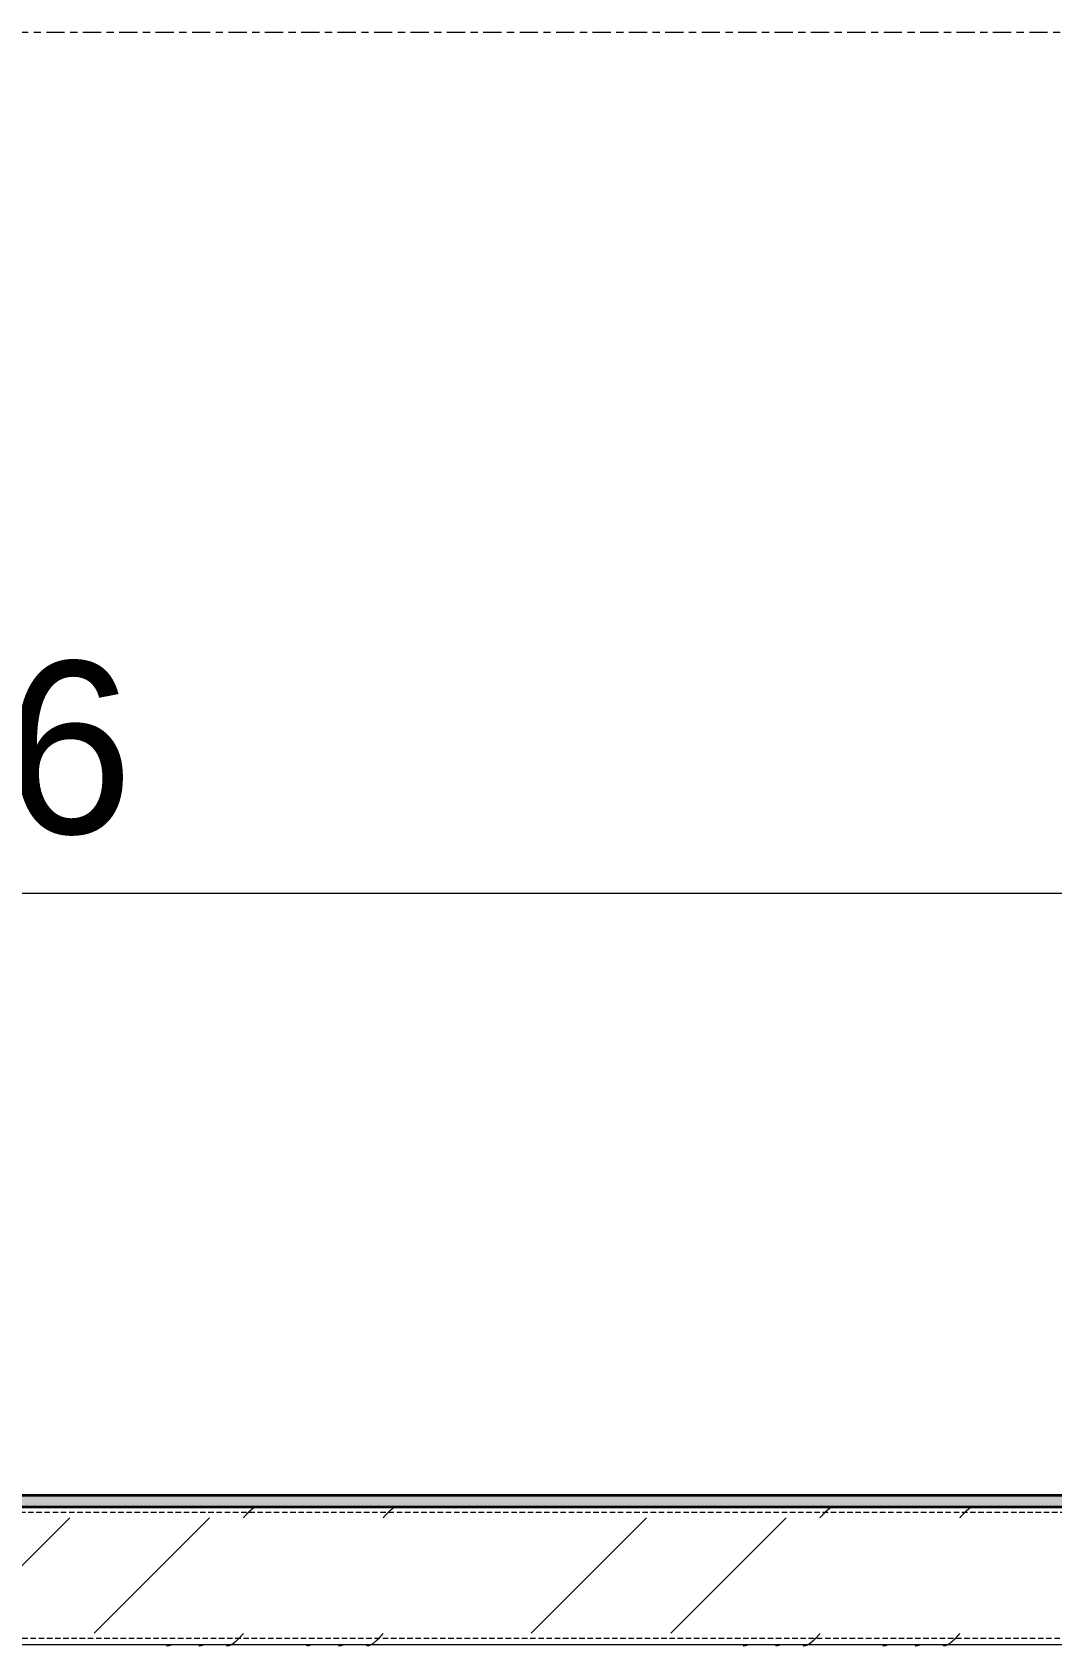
# Model space of a CAD drawing. Header units: centimetres. Extents: x -11896 to 2794, y -437 to 1921.
# Drawn here: x -3329.3 to -3240.4, y 374.7 to 515.5 of the extents above; entities that cross this region are included whole.
import ezdxf

# ---------------------------------------------------------------- set-up
doc = ezdxf.new("R2010")
doc.units = ezdxf.units.CM
doc.linetypes.add('Centre', pattern=[3.175, 0.635, -0.475, 1.59, -0.475])
doc.linetypes.add('Hidden', pattern=[0.714375, 0.47625, -0.238125])
for name, color, linetype, lineweight in [('A-ANNO-DIMS', 7, 'Continuous', 9), ('A-ANNO-DIMS-100', 7, 'Continuous', 9), ('A-FLOR', 7, 'Continuous', 9), ('A-FLOR-LEVL', 7, 'Continuous', 9), ('S-BEAM', 7, 'Continuous', 9)]:
    doc.layers.add(name, color=color, linetype=linetype, lineweight=lineweight)
doc.styles.add('Century Gothic_1', font='GOTHIC.TTF', dxfattribs={"height": 15})
doc.dimstyles.new('FCA_N_Cotas_E100', dxfattribs={"dimscale": 30.48, "dimtxt": 15.662524, "dimasz": 0.492126, "dimexe": 0.656168, "dimexo": 0.656168, "dimgap": 0.032808, "dimtad": 1, "dimlfac": 0.01, "dimrnd": 0.01, "dimzin": 0, "dimdsep": 46, "dimtxsty": 'Century Gothic_1', "dimblk1": 'OBLIQUE', "dimblk2": 'OBLIQUE', "dimsah": 1, "dimcen": 0.09, "dimdle": 0.656168, "dimazin": 2, "dimtfac": 1, "dimtdec": 4, "dimtix": 1, "dimtmove": 0, "dimatfit": 3, "dimfxl": 1, "dimtvp": 1, "dimtolj": 1, "dimtzin": 0, "dimarcsym": 2})

# ---------------------------------------------------------------- blocks, each defined once
blk = doc.blocks.new('FP_82-Sección 2-2')
at = {"layer": 'S-BEAM', "color": 9, "true_color": 0xc0c0c0}
for p, q in [((-4761.53, 385.91), (-4761.51, 385.93)), ((-4761.51, 385.93), (-4761.49, 385.96)), ((-4761.49, 385.96), (-4761.46, 385.99)), ((-4761.46, 385.99), (-4761.44, 386.01)), ((-4761.44, 386.01), (-4761.42, 386.04)), ((-4761.42, 386.04), (-4761.39, 386.07)), ((-4761.39, 386.07), (-4761.37, 386.09)), ((-4761.37, 386.09), (-4761.35, 386.12)), ((-4761.35, 386.12), (-4761.32, 386.14)), ((-4761.32, 386.14), (-4761.3, 386.17)), ((-4761.3, 386.17), (-4761.28, 386.19)), ((-4761.28, 386.19), (-4761.25, 386.22)), ((-4761.25, 386.22), (-4761.23, 386.24)), ((-4761.23, 386.24), (-4761.21, 386.27)), ((-4761.21, 386.27), (-4761.18, 386.29)), ((-4761.18, 386.29), (-4761.16, 386.32)), ((-4761.16, 386.32), (-4761.14, 386.34)), ((-4761.14, 386.34), (-4761.11, 386.36)), ((-4761.11, 386.36), (-4761.09, 386.39)), ((-4761.09, 386.39), (-4761.07, 386.41)), ((-4761.07, 386.41), (-4761.04, 386.43)), ((-4761.04, 386.43), (-4761.02, 386.46)), ((-4761.02, 386.46), (-4761, 386.48)), ((-4761, 386.48), (-4760.97, 386.5)), ((-4760.97, 386.5), (-4760.95, 386.52)), ((-4760.95, 386.52), (-4760.93, 386.54)), ((-4760.93, 386.54), (-4760.9, 386.56)), ((-4760.9, 386.56), (-4760.88, 386.59)), ((-4760.88, 386.59), (-4760.86, 386.61)), ((-4760.86, 386.61), (-4760.83, 386.62)), ((-4760.83, 386.62), (-4760.81, 386.64)), ((-4760.81, 386.64), (-4760.79, 386.66)), ((-4760.79, 386.66), (-4760.76, 386.68)), ((-4760.76, 386.68), (-4760.74, 386.7)), ((-4760.74, 386.7), (-4760.72, 386.72)), ((-4760.72, 386.72), (-4760.69, 386.73)), ((-4760.69, 386.73), (-4760.67, 386.75)), ((-4760.67, 386.75), (-4760.65, 386.77)), ((-4760.65, 386.77), (-4760.62, 386.78)), ((-4760.62, 386.78), (-4760.6, 386.8)), ((-4760.6, 386.8), (-4760.58, 386.81)), ((-4760.58, 386.81), (-4760.55, 386.82)), ((-4760.55, 386.82), (-4760.53, 386.84)), ((-4760.53, 386.84), (-4760.51, 386.85)), ((-4760.51, 386.85), (-4760.48, 386.86)), ((-4749.34, 385.91), (-4749.32, 385.93)), ((-4749.32, 385.93), (-4749.3, 385.96)), ((-4749.3, 385.96), (-4749.27, 385.99)), ((-4749.27, 385.99), (-4749.25, 386.01)), ((-4749.25, 386.01), (-4749.23, 386.04)), ((-4749.23, 386.04), (-4749.2, 386.07)), ((-4749.2, 386.07), (-4749.18, 386.09)), ((-4749.18, 386.09), (-4749.16, 386.12)), ((-4749.16, 386.12), (-4749.13, 386.14)), ((-4749.13, 386.14), (-4749.11, 386.17)), ((-4749.11, 386.17), (-4749.09, 386.19)), ((-4749.09, 386.19), (-4749.06, 386.22)), ((-4749.06, 386.22), (-4749.04, 386.24)), ((-4749.04, 386.24), (-4749.02, 386.27)), ((-4749.02, 386.27), (-4748.99, 386.29)), ((-4748.99, 386.29), (-4748.97, 386.32)), ((-4748.97, 386.32), (-4748.95, 386.34)), ((-4748.95, 386.34), (-4748.92, 386.36)), ((-4748.92, 386.36), (-4748.9, 386.39)), ((-4748.9, 386.39), (-4748.88, 386.41)), ((-4748.88, 386.41), (-4748.85, 386.43)), ((-4748.85, 386.43), (-4748.83, 386.46)), ((-4748.83, 386.46), (-4748.81, 386.48)), ((-4748.81, 386.48), (-4748.78, 386.5)), ((-4748.78, 386.5), (-4748.76, 386.52)), ((-4748.76, 386.52), (-4748.74, 386.54)), ((-4748.74, 386.54), (-4748.71, 386.56)), ((-4748.71, 386.56), (-4748.69, 386.59)), ((-4748.69, 386.59), (-4748.67, 386.61)), ((-4748.67, 386.61), (-4748.64, 386.62)), ((-4748.64, 386.62), (-4748.62, 386.64)), ((-4748.62, 386.64), (-4748.6, 386.66)), ((-4748.6, 386.66), (-4748.57, 386.68)), ((-4748.57, 386.68), (-4748.55, 386.7)), ((-4748.55, 386.7), (-4748.53, 386.72)), ((-4748.53, 386.72), (-4748.5, 386.73)), ((-4748.5, 386.73), (-4748.48, 386.75)), ((-4748.48, 386.75), (-4748.46, 386.77)), ((-4748.46, 386.77), (-4748.43, 386.78)), ((-4748.43, 386.78), (-4748.41, 386.8)), ((-4748.41, 386.8), (-4748.39, 386.81)), ((-4748.39, 386.81), (-4748.36, 386.82)), ((-4748.36, 386.82), (-4748.34, 386.84)), ((-4748.34, 386.84), (-4748.32, 386.85)), ((-4748.32, 386.85), (-4748.29, 386.86)), ((-4711.24, 385.91), (-4711.22, 385.93)), ((-4711.22, 385.93), (-4711.2, 385.96)), ((-4711.2, 385.96), (-4711.17, 385.99)), ((-4711.17, 385.99), (-4711.15, 386.01)), ((-4711.15, 386.01), (-4711.13, 386.04)), ((-4711.13, 386.04), (-4711.1, 386.07)), ((-4711.1, 386.07), (-4711.08, 386.09)), ((-4711.08, 386.09), (-4711.06, 386.12)), ((-4711.06, 386.12), (-4711.03, 386.14)), ((-4711.03, 386.14), (-4711.01, 386.17)), ((-4711.01, 386.17), (-4710.99, 386.19)), ((-4710.99, 386.19), (-4710.96, 386.22)), ((-4710.96, 386.22), (-4710.94, 386.24)), ((-4710.94, 386.24), (-4710.92, 386.27)), ((-4710.92, 386.27), (-4710.89, 386.29)), ((-4710.89, 386.29), (-4710.87, 386.32)), ((-4710.87, 386.32), (-4710.85, 386.34)), ((-4710.85, 386.34), (-4710.82, 386.36)), ((-4710.82, 386.36), (-4710.8, 386.39)), ((-4710.8, 386.39), (-4710.78, 386.41)), ((-4710.78, 386.41), (-4710.75, 386.43)), ((-4710.75, 386.43), (-4710.73, 386.46)), ((-4710.73, 386.46), (-4710.71, 386.48)), ((-4710.71, 386.48), (-4710.68, 386.5)), ((-4710.68, 386.5), (-4710.66, 386.52)), ((-4710.66, 386.52), (-4710.64, 386.54)), ((-4710.64, 386.54), (-4710.61, 386.56)), ((-4710.61, 386.56), (-4710.59, 386.59)), ((-4710.59, 386.59), (-4710.57, 386.61)), ((-4710.57, 386.61), (-4710.54, 386.62)), ((-4710.54, 386.62), (-4710.52, 386.64)), ((-4710.52, 386.64), (-4710.5, 386.66)), ((-4710.5, 386.66), (-4710.47, 386.68)), ((-4710.47, 386.68), (-4710.45, 386.7)), ((-4710.45, 386.7), (-4710.43, 386.72)), ((-4710.43, 386.72), (-4710.4, 386.73)), ((-4710.4, 386.73), (-4710.38, 386.75)), ((-4710.38, 386.75), (-4710.36, 386.77)), ((-4710.36, 386.77), (-4710.33, 386.78)), ((-4710.33, 386.78), (-4710.31, 386.8)), ((-4710.31, 386.8), (-4710.29, 386.81)), ((-4710.29, 386.81), (-4710.26, 386.82)), ((-4710.26, 386.82), (-4710.24, 386.84)), ((-4710.24, 386.84), (-4710.22, 386.85)), ((-4710.22, 386.85), (-4710.19, 386.86)), ((-4699.05, 385.91), (-4699.03, 385.93)), ((-4699.03, 385.93), (-4699.01, 385.96)), ((-4699.01, 385.96), (-4698.98, 385.99)), ((-4698.98, 385.99), (-4698.96, 386.01)), ((-4698.96, 386.01), (-4698.94, 386.04)), ((-4698.94, 386.04), (-4698.91, 386.07)), ((-4698.91, 386.07), (-4698.89, 386.09)), ((-4698.89, 386.09), (-4698.87, 386.12)), ((-4698.87, 386.12), (-4698.84, 386.14)), ((-4698.84, 386.14), (-4698.82, 386.17)), ((-4698.82, 386.17), (-4698.8, 386.19)), ((-4698.8, 386.19), (-4698.77, 386.22)), ((-4698.77, 386.22), (-4698.75, 386.24)), ((-4698.75, 386.24), (-4698.73, 386.27)), ((-4698.73, 386.27), (-4698.7, 386.29)), ((-4698.7, 386.29), (-4698.68, 386.32)), ((-4698.68, 386.32), (-4698.66, 386.34)), ((-4698.66, 386.34), (-4698.63, 386.36)), ((-4698.63, 386.36), (-4698.61, 386.39)), ((-4698.61, 386.39), (-4698.59, 386.41)), ((-4698.59, 386.41), (-4698.56, 386.43)), ((-4698.56, 386.43), (-4698.54, 386.46)), ((-4698.54, 386.46), (-4698.52, 386.48)), ((-4698.52, 386.48), (-4698.49, 386.5)), ((-4698.49, 386.5), (-4698.47, 386.52)), ((-4698.47, 386.52), (-4698.45, 386.54)), ((-4698.45, 386.54), (-4698.42, 386.56)), ((-4698.42, 386.56), (-4698.4, 386.59)), ((-4698.4, 386.59), (-4698.38, 386.61)), ((-4698.38, 386.61), (-4698.35, 386.62)), ((-4698.35, 386.62), (-4698.33, 386.64)), ((-4698.33, 386.64), (-4698.31, 386.66)), ((-4698.31, 386.66), (-4698.28, 386.68)), ((-4698.28, 386.68), (-4698.26, 386.7)), ((-4698.26, 386.7), (-4698.24, 386.72)), ((-4698.24, 386.72), (-4698.21, 386.73)), ((-4698.21, 386.73), (-4698.19, 386.75)), ((-4698.19, 386.75), (-4698.17, 386.77)), ((-4698.17, 386.77), (-4698.14, 386.78)), ((-4698.14, 386.78), (-4698.12, 386.8)), ((-4698.12, 386.8), (-4698.1, 386.81)), ((-4698.1, 386.81), (-4698.07, 386.82)), ((-4698.07, 386.82), (-4698.05, 386.84)), ((-4698.05, 386.84), (-4698.03, 386.85)), ((-4698.03, 386.85), (-4698, 386.86))]:
    blk.add_line(p, q, dxfattribs=at)
blk = doc.blocks.new('FP_83-Sección 2-2')
at = {"layer": 'S-BEAM'}
blk.add_line((-4965.59, 374.86), (-4616.75, 374.86), dxfattribs=at)
at = {"layer": 'S-BEAM', "color": 9, "true_color": 0xc0c0c0}
for p, q in [((-4763, 374.74), (-4762.98, 374.74)), ((-4762.98, 374.74), (-4762.95, 374.75)), ((-4762.95, 374.75), (-4762.93, 374.75)), ((-4762.93, 374.75), (-4762.91, 374.75)), ((-4762.91, 374.75), (-4762.88, 374.75)), ((-4762.88, 374.75), (-4762.86, 374.76)), ((-4762.86, 374.76), (-4762.84, 374.76)), ((-4762.84, 374.76), (-4762.81, 374.77)), ((-4762.81, 374.77), (-4762.79, 374.77)), ((-4762.79, 374.77), (-4762.77, 374.78)), ((-4762.77, 374.78), (-4762.74, 374.79)), ((-4762.74, 374.79), (-4762.72, 374.8)), ((-4762.72, 374.8), (-4762.7, 374.8)), ((-4762.7, 374.8), (-4762.67, 374.81)), ((-4762.67, 374.81), (-4762.65, 374.82)), ((-4762.65, 374.82), (-4762.63, 374.83)), ((-4762.63, 374.83), (-4762.6, 374.84)), ((-4762.6, 374.84), (-4762.58, 374.86)), ((-4762.58, 374.86), (-4762.56, 374.87)), ((-4762.56, 374.87), (-4762.53, 374.88)), ((-4762.53, 374.88), (-4762.51, 374.89)), ((-4762.51, 374.89), (-4762.49, 374.91)), ((-4762.49, 374.91), (-4762.46, 374.92)), ((-4762.46, 374.92), (-4762.44, 374.94)), ((-4762.44, 374.94), (-4762.42, 374.95)), ((-4762.42, 374.95), (-4762.39, 374.97)), ((-4762.39, 374.97), (-4762.37, 374.98)), ((-4762.37, 374.98), (-4762.35, 375)), ((-4762.35, 375), (-4762.33, 375.02)), ((-4762.33, 375.02), (-4762.3, 375.04)), ((-4762.3, 375.04), (-4762.28, 375.05)), ((-4762.28, 375.05), (-4762.26, 375.07)), ((-4762.26, 375.07), (-4762.23, 375.09)), ((-4762.23, 375.09), (-4762.21, 375.11)), ((-4762.21, 375.11), (-4762.19, 375.13)), ((-4762.19, 375.13), (-4762.16, 375.15)), ((-4762.16, 375.15), (-4762.14, 375.17)), ((-4762.14, 375.17), (-4762.12, 375.19)), ((-4762.12, 375.19), (-4762.09, 375.22)), ((-4762.09, 375.22), (-4762.07, 375.24)), ((-4762.07, 375.24), (-4762.05, 375.26)), ((-4762.05, 375.26), (-4762.02, 375.28)), ((-4762.02, 375.28), (-4762, 375.31)), ((-4762, 375.31), (-4761.98, 375.33)), ((-4761.98, 375.33), (-4761.95, 375.35)), ((-4761.95, 375.35), (-4761.93, 375.38)), ((-4761.93, 375.38), (-4761.91, 375.4)), ((-4761.91, 375.4), (-4761.88, 375.43)), ((-4761.88, 375.43), (-4761.86, 375.45)), ((-4761.86, 375.45), (-4761.84, 375.47)), ((-4761.84, 375.47), (-4761.81, 375.5)), ((-4761.81, 375.5), (-4761.79, 375.52)), ((-4761.79, 375.52), (-4761.77, 375.55)), ((-4761.77, 375.55), (-4761.74, 375.58)), ((-4761.74, 375.58), (-4761.72, 375.6)), ((-4761.72, 375.6), (-4761.7, 375.63)), ((-4761.7, 375.63), (-4761.67, 375.65)), ((-4761.67, 375.65), (-4761.65, 375.68)), ((-4761.65, 375.68), (-4761.63, 375.7)), ((-4761.63, 375.7), (-4761.6, 375.73)), ((-4761.6, 375.73), (-4761.58, 375.76)), ((-4761.58, 375.76), (-4761.56, 375.78)), ((-4761.56, 375.78), (-4761.53, 375.81)), ((-4750.81, 374.74), (-4750.79, 374.74)), ((-4750.79, 374.74), (-4750.77, 374.75)), ((-4750.77, 374.75), (-4750.74, 374.75)), ((-4750.74, 374.75), (-4750.72, 374.75)), ((-4750.72, 374.75), (-4750.7, 374.75)), ((-4750.7, 374.75), (-4750.67, 374.76)), ((-4750.67, 374.76), (-4750.65, 374.76)), ((-4750.65, 374.76), (-4750.63, 374.77)), ((-4750.63, 374.77), (-4750.6, 374.77)), ((-4750.6, 374.77), (-4750.58, 374.78)), ((-4750.58, 374.78), (-4750.56, 374.79)), ((-4750.56, 374.79), (-4750.53, 374.8)), ((-4750.53, 374.8), (-4750.51, 374.8)), ((-4750.51, 374.8), (-4750.49, 374.81)), ((-4750.49, 374.81), (-4750.46, 374.82)), ((-4750.46, 374.82), (-4750.44, 374.83)), ((-4750.44, 374.83), (-4750.42, 374.84)), ((-4750.42, 374.84), (-4750.39, 374.86)), ((-4750.39, 374.86), (-4750.37, 374.87)), ((-4750.37, 374.87), (-4750.35, 374.88)), ((-4750.35, 374.88), (-4750.32, 374.89)), ((-4750.32, 374.89), (-4750.3, 374.91)), ((-4750.3, 374.91), (-4750.28, 374.92)), ((-4750.28, 374.92), (-4750.25, 374.94)), ((-4750.25, 374.94), (-4750.23, 374.95)), ((-4750.23, 374.95), (-4750.21, 374.97)), ((-4750.21, 374.97), (-4750.18, 374.98)), ((-4750.18, 374.98), (-4750.16, 375)), ((-4750.16, 375), (-4750.14, 375.02)), ((-4750.14, 375.02), (-4750.11, 375.04)), ((-4750.11, 375.04), (-4750.09, 375.05)), ((-4750.09, 375.05), (-4750.07, 375.07)), ((-4750.07, 375.07), (-4750.04, 375.09)), ((-4750.04, 375.09), (-4750.02, 375.11)), ((-4750.02, 375.11), (-4750, 375.13)), ((-4750, 375.13), (-4749.97, 375.15)), ((-4749.97, 375.15), (-4749.95, 375.17)), ((-4749.95, 375.17), (-4749.93, 375.19)), ((-4749.93, 375.19), (-4749.9, 375.22)), ((-4749.9, 375.22), (-4749.88, 375.24)), ((-4749.88, 375.24), (-4749.86, 375.26)), ((-4749.86, 375.26), (-4749.83, 375.28)), ((-4749.83, 375.28), (-4749.81, 375.31)), ((-4749.81, 375.31), (-4749.79, 375.33)), ((-4749.79, 375.33), (-4749.76, 375.35)), ((-4749.76, 375.35), (-4749.74, 375.38)), ((-4749.74, 375.38), (-4749.72, 375.4)), ((-4749.72, 375.4), (-4749.69, 375.43)), ((-4749.69, 375.43), (-4749.67, 375.45)), ((-4749.67, 375.45), (-4749.65, 375.47)), ((-4749.65, 375.47), (-4749.62, 375.5)), ((-4749.62, 375.5), (-4749.6, 375.52)), ((-4749.6, 375.52), (-4749.58, 375.55)), ((-4749.58, 375.55), (-4749.55, 375.58)), ((-4749.55, 375.58), (-4749.53, 375.6)), ((-4749.53, 375.6), (-4749.51, 375.63)), ((-4749.51, 375.63), (-4749.48, 375.65)), ((-4749.48, 375.65), (-4749.46, 375.68)), ((-4749.46, 375.68), (-4749.44, 375.7)), ((-4749.44, 375.7), (-4749.41, 375.73)), ((-4749.41, 375.73), (-4749.39, 375.76)), ((-4749.39, 375.76), (-4749.37, 375.78)), ((-4749.37, 375.78), (-4749.34, 375.81)), ((-4712.71, 374.74), (-4712.69, 374.74)), ((-4712.69, 374.74), (-4712.67, 374.75)), ((-4712.67, 374.75), (-4712.64, 374.75)), ((-4712.64, 374.75), (-4712.62, 374.75)), ((-4712.62, 374.75), (-4712.6, 374.75)), ((-4712.6, 374.75), (-4712.57, 374.76)), ((-4712.57, 374.76), (-4712.55, 374.76)), ((-4712.55, 374.76), (-4712.53, 374.77)), ((-4712.53, 374.77), (-4712.5, 374.77)), ((-4712.5, 374.77), (-4712.48, 374.78)), ((-4712.48, 374.78), (-4712.46, 374.79)), ((-4712.46, 374.79), (-4712.43, 374.8)), ((-4712.43, 374.8), (-4712.41, 374.8)), ((-4712.41, 374.8), (-4712.39, 374.81)), ((-4712.39, 374.81), (-4712.36, 374.82)), ((-4712.36, 374.82), (-4712.34, 374.83)), ((-4712.34, 374.83), (-4712.32, 374.84)), ((-4712.32, 374.84), (-4712.29, 374.86)), ((-4712.29, 374.86), (-4712.27, 374.87)), ((-4712.27, 374.87), (-4712.25, 374.88)), ((-4712.25, 374.88), (-4712.22, 374.89)), ((-4712.22, 374.89), (-4712.2, 374.91)), ((-4712.2, 374.91), (-4712.18, 374.92)), ((-4712.18, 374.92), (-4712.15, 374.94)), ((-4712.15, 374.94), (-4712.13, 374.95)), ((-4712.13, 374.95), (-4712.11, 374.97)), ((-4712.11, 374.97), (-4712.08, 374.98)), ((-4712.08, 374.98), (-4712.06, 375)), ((-4712.06, 375), (-4712.04, 375.02)), ((-4712.04, 375.02), (-4712.01, 375.04)), ((-4712.01, 375.04), (-4711.99, 375.05)), ((-4711.99, 375.05), (-4711.97, 375.07)), ((-4711.97, 375.07), (-4711.94, 375.09)), ((-4711.94, 375.09), (-4711.92, 375.11)), ((-4711.92, 375.11), (-4711.9, 375.13)), ((-4711.9, 375.13), (-4711.87, 375.15)), ((-4711.87, 375.15), (-4711.85, 375.17)), ((-4711.85, 375.17), (-4711.83, 375.19)), ((-4711.83, 375.19), (-4711.8, 375.22)), ((-4711.8, 375.22), (-4711.78, 375.24)), ((-4711.78, 375.24), (-4711.76, 375.26)), ((-4711.76, 375.26), (-4711.73, 375.28)), ((-4711.73, 375.28), (-4711.71, 375.31)), ((-4711.71, 375.31), (-4711.69, 375.33)), ((-4711.69, 375.33), (-4711.66, 375.35)), ((-4711.66, 375.35), (-4711.64, 375.38)), ((-4711.64, 375.38), (-4711.62, 375.4)), ((-4711.62, 375.4), (-4711.59, 375.43)), ((-4711.59, 375.43), (-4711.57, 375.45)), ((-4711.57, 375.45), (-4711.55, 375.47)), ((-4711.55, 375.47), (-4711.52, 375.5)), ((-4711.52, 375.5), (-4711.5, 375.52)), ((-4711.5, 375.52), (-4711.48, 375.55)), ((-4711.48, 375.55), (-4711.45, 375.58)), ((-4711.45, 375.58), (-4711.43, 375.6)), ((-4711.43, 375.6), (-4711.41, 375.63)), ((-4711.41, 375.63), (-4711.38, 375.65)), ((-4711.38, 375.65), (-4711.36, 375.68)), ((-4711.36, 375.68), (-4711.34, 375.7)), ((-4711.34, 375.7), (-4711.31, 375.73)), ((-4711.31, 375.73), (-4711.29, 375.76)), ((-4711.29, 375.76), (-4711.27, 375.78)), ((-4711.27, 375.78), (-4711.24, 375.81)), ((-4700.52, 374.74), (-4700.5, 374.74)), ((-4700.5, 374.74), (-4700.48, 374.75)), ((-4700.48, 374.75), (-4700.45, 374.75)), ((-4700.45, 374.75), (-4700.43, 374.75)), ((-4700.43, 374.75), (-4700.41, 374.75)), ((-4700.41, 374.75), (-4700.38, 374.76)), ((-4700.38, 374.76), (-4700.36, 374.76)), ((-4700.36, 374.76), (-4700.34, 374.77)), ((-4700.34, 374.77), (-4700.31, 374.77)), ((-4700.31, 374.77), (-4700.29, 374.78)), ((-4700.29, 374.78), (-4700.27, 374.79)), ((-4700.27, 374.79), (-4700.24, 374.8)), ((-4700.24, 374.8), (-4700.22, 374.8)), ((-4700.22, 374.8), (-4700.2, 374.81)), ((-4700.2, 374.81), (-4700.17, 374.82)), ((-4700.17, 374.82), (-4700.15, 374.83)), ((-4700.15, 374.83), (-4700.13, 374.84)), ((-4700.13, 374.84), (-4700.1, 374.86)), ((-4700.1, 374.86), (-4700.08, 374.87)), ((-4700.08, 374.87), (-4700.06, 374.88)), ((-4700.06, 374.88), (-4700.03, 374.89)), ((-4700.03, 374.89), (-4700.01, 374.91)), ((-4700.01, 374.91), (-4699.99, 374.92)), ((-4699.99, 374.92), (-4699.96, 374.94)), ((-4699.96, 374.94), (-4699.94, 374.95)), ((-4699.94, 374.95), (-4699.92, 374.97)), ((-4699.92, 374.97), (-4699.89, 374.98)), ((-4699.89, 374.98), (-4699.87, 375)), ((-4699.87, 375), (-4699.85, 375.02)), ((-4699.85, 375.02), (-4699.82, 375.04)), ((-4699.82, 375.04), (-4699.8, 375.05)), ((-4699.8, 375.05), (-4699.78, 375.07)), ((-4699.78, 375.07), (-4699.75, 375.09)), ((-4699.75, 375.09), (-4699.73, 375.11)), ((-4699.73, 375.11), (-4699.71, 375.13)), ((-4699.71, 375.13), (-4699.68, 375.15)), ((-4699.68, 375.15), (-4699.66, 375.17)), ((-4699.66, 375.17), (-4699.64, 375.19)), ((-4699.64, 375.19), (-4699.61, 375.22)), ((-4699.61, 375.22), (-4699.59, 375.24)), ((-4699.59, 375.24), (-4699.57, 375.26)), ((-4699.57, 375.26), (-4699.54, 375.28)), ((-4699.54, 375.28), (-4699.52, 375.31)), ((-4699.52, 375.31), (-4699.5, 375.33)), ((-4699.5, 375.33), (-4699.47, 375.35)), ((-4699.47, 375.35), (-4699.45, 375.38)), ((-4699.45, 375.38), (-4699.43, 375.4)), ((-4699.43, 375.4), (-4699.4, 375.43)), ((-4699.4, 375.43), (-4699.38, 375.45)), ((-4699.38, 375.45), (-4699.36, 375.47)), ((-4699.36, 375.47), (-4699.33, 375.5)), ((-4699.33, 375.5), (-4699.31, 375.52)), ((-4699.31, 375.52), (-4699.29, 375.55)), ((-4699.29, 375.55), (-4699.26, 375.58)), ((-4699.26, 375.58), (-4699.24, 375.6)), ((-4699.24, 375.6), (-4699.22, 375.63)), ((-4699.22, 375.63), (-4699.19, 375.65)), ((-4699.19, 375.65), (-4699.17, 375.68)), ((-4699.17, 375.68), (-4699.15, 375.7)), ((-4699.15, 375.7), (-4699.12, 375.73)), ((-4699.12, 375.73), (-4699.1, 375.76)), ((-4699.1, 375.76), (-4699.08, 375.78)), ((-4699.08, 375.78), (-4699.05, 375.81))]:
    blk.add_line(p, q, dxfattribs=at)
blk = doc.blocks.new('HSS Rectangular - 50 x 120-1656454-Sección 2-2')
at = {"layer": 'S-BEAM', "true_color": 0xc0c0c0}
h = blk.add_hatch(dxfattribs=at)
h.set_pattern_fill('FP_7', color=9, style=0, pattern_type=2)
h.set_pattern_definition([(45, (-5061.785, 712), (-25.1447, 25.1447), []), (45, (-5061.785, 750.1), (-25.1447, 25.1447), [])])
h.paths.add_polyline_path([(-4965.59, 375.81), (-4615.53, 375.86), (-4615.53, 385.91), (-4965.59, 385.91), (-4965.59, 376.98)])
at = {"layer": 'S-BEAM', "linetype": 'Hidden'}
for p, q in [((-4615.53, 386.36), (-4965.59, 386.36)), ((-4616.75, 375.36), (-4965.59, 375.36))]:
    blk.add_line(p, q, dxfattribs=at)
at = {"layer": 'S-BEAM'}
for name in ['FP_82-Sección 2-2', 'FP_83-Sección 2-2']:
    blk.add_blockref(name, (0, 0), dxfattribs=at)
blk = doc.blocks.new('FP_86-Sección 2-2')
at = {"layer": 'S-BEAM', "color": 9, "true_color": 0xc0c0c0}
for p, q in [((-4765.42, 374.74), (-4765.4, 374.74)), ((-4765.4, 374.74), (-4765.37, 374.75)), ((-4765.37, 374.75), (-4765.35, 374.75)), ((-4765.35, 374.75), (-4765.33, 374.75)), ((-4765.33, 374.75), (-4765.3, 374.75)), ((-4765.3, 374.75), (-4765.28, 374.76)), ((-4765.28, 374.76), (-4765.26, 374.76)), ((-4765.26, 374.76), (-4765.23, 374.77)), ((-4765.23, 374.77), (-4765.21, 374.77)), ((-4765.21, 374.77), (-4765.18, 374.78)), ((-4765.18, 374.78), (-4765.16, 374.79)), ((-4765.16, 374.79), (-4765.14, 374.8)), ((-4765.14, 374.8), (-4765.11, 374.8)), ((-4765.11, 374.8), (-4765.09, 374.81)), ((-4765.09, 374.81), (-4765.07, 374.82)), ((-4765.07, 374.82), (-4765.04, 374.83)), ((-4765.04, 374.83), (-4765.02, 374.84)), ((-4765.02, 374.84), (-4764.99, 374.86)), ((-4753.23, 374.74), (-4753.21, 374.74)), ((-4753.21, 374.74), (-4753.19, 374.75)), ((-4753.19, 374.75), (-4753.16, 374.75)), ((-4753.16, 374.75), (-4753.14, 374.75)), ((-4753.14, 374.75), (-4753.12, 374.75)), ((-4753.12, 374.75), (-4753.09, 374.76)), ((-4753.09, 374.76), (-4753.07, 374.76)), ((-4753.07, 374.76), (-4753.04, 374.77)), ((-4753.04, 374.77), (-4753.02, 374.77)), ((-4753.02, 374.77), (-4753, 374.78)), ((-4753, 374.78), (-4752.97, 374.79)), ((-4752.97, 374.79), (-4752.95, 374.8)), ((-4752.95, 374.8), (-4752.93, 374.8)), ((-4752.93, 374.8), (-4752.9, 374.81)), ((-4752.9, 374.81), (-4752.88, 374.82)), ((-4752.88, 374.82), (-4752.85, 374.83)), ((-4752.85, 374.83), (-4752.83, 374.84)), ((-4752.83, 374.84), (-4752.81, 374.86)), ((-4715.14, 374.74), (-4715.12, 374.74)), ((-4715.12, 374.74), (-4715.09, 374.75)), ((-4715.09, 374.75), (-4715.07, 374.75)), ((-4715.07, 374.75), (-4715.04, 374.75)), ((-4715.04, 374.75), (-4715.02, 374.75)), ((-4715.02, 374.75), (-4715, 374.76)), ((-4715, 374.76), (-4714.97, 374.76)), ((-4714.97, 374.76), (-4714.95, 374.77)), ((-4714.95, 374.77), (-4714.93, 374.77)), ((-4714.93, 374.77), (-4714.9, 374.78)), ((-4714.9, 374.78), (-4714.88, 374.79)), ((-4714.88, 374.79), (-4714.85, 374.8)), ((-4714.85, 374.8), (-4714.83, 374.8)), ((-4714.83, 374.8), (-4714.81, 374.81)), ((-4714.81, 374.81), (-4714.78, 374.82)), ((-4714.78, 374.82), (-4714.76, 374.83)), ((-4714.76, 374.83), (-4714.74, 374.84)), ((-4714.74, 374.84), (-4714.71, 374.86)), ((-4702.95, 374.74), (-4702.93, 374.74)), ((-4702.93, 374.74), (-4702.9, 374.75)), ((-4702.9, 374.75), (-4702.88, 374.75)), ((-4702.88, 374.75), (-4702.86, 374.75)), ((-4702.86, 374.75), (-4702.83, 374.75)), ((-4702.83, 374.75), (-4702.81, 374.76)), ((-4702.81, 374.76), (-4702.79, 374.76)), ((-4702.79, 374.76), (-4702.76, 374.77)), ((-4702.76, 374.77), (-4702.74, 374.77)), ((-4702.74, 374.77), (-4702.71, 374.78)), ((-4702.71, 374.78), (-4702.69, 374.79)), ((-4702.69, 374.79), (-4702.67, 374.8)), ((-4702.67, 374.8), (-4702.64, 374.8)), ((-4702.64, 374.8), (-4702.62, 374.81)), ((-4702.62, 374.81), (-4702.6, 374.82)), ((-4702.6, 374.82), (-4702.57, 374.83)), ((-4702.57, 374.83), (-4702.55, 374.84)), ((-4702.55, 374.84), (-4702.52, 374.86))]:
    blk.add_line(p, q, dxfattribs=at)
blk = doc.blocks.new('HSS Rectangular - 50 x 120-1656544-Sección 2-2')
at = {"layer": 'S-BEAM'}
blk.add_blockref('FP_86-Sección 2-2', (0, 0), dxfattribs=at)
blk = doc.blocks.new('FP_89-Sección 2-2')
at = {"layer": 'S-BEAM', "color": 9, "true_color": 0xc0c0c0}
for p, q in [((-4768.23, 374.74), (-4768.21, 374.74)), ((-4768.21, 374.74), (-4768.18, 374.75)), ((-4768.18, 374.75), (-4768.16, 374.75)), ((-4768.16, 374.75), (-4768.13, 374.75)), ((-4768.13, 374.75), (-4768.11, 374.75)), ((-4768.11, 374.75), (-4768.09, 374.76)), ((-4768.09, 374.76), (-4768.06, 374.76)), ((-4768.06, 374.76), (-4768.04, 374.77)), ((-4768.04, 374.77), (-4768.02, 374.77)), ((-4768.02, 374.77), (-4767.99, 374.78)), ((-4767.99, 374.78), (-4767.97, 374.79)), ((-4767.97, 374.79), (-4767.94, 374.8)), ((-4767.94, 374.8), (-4767.92, 374.8)), ((-4767.92, 374.8), (-4767.9, 374.81)), ((-4767.9, 374.81), (-4767.87, 374.82)), ((-4767.87, 374.82), (-4767.85, 374.83)), ((-4767.85, 374.83), (-4767.83, 374.84)), ((-4767.83, 374.84), (-4767.8, 374.86)), ((-4756.04, 374.74), (-4756.02, 374.74)), ((-4756.02, 374.74), (-4755.99, 374.75)), ((-4755.99, 374.75), (-4755.97, 374.75)), ((-4755.97, 374.75), (-4755.95, 374.75)), ((-4755.95, 374.75), (-4755.92, 374.75)), ((-4755.92, 374.75), (-4755.9, 374.76)), ((-4755.9, 374.76), (-4755.87, 374.76)), ((-4755.87, 374.76), (-4755.85, 374.77)), ((-4755.85, 374.77), (-4755.83, 374.77)), ((-4755.83, 374.77), (-4755.8, 374.78)), ((-4755.8, 374.78), (-4755.78, 374.79)), ((-4755.78, 374.79), (-4755.76, 374.8)), ((-4755.76, 374.8), (-4755.73, 374.8)), ((-4755.73, 374.8), (-4755.71, 374.81)), ((-4755.71, 374.81), (-4755.68, 374.82)), ((-4755.68, 374.82), (-4755.66, 374.83)), ((-4755.66, 374.83), (-4755.64, 374.84)), ((-4755.64, 374.84), (-4755.61, 374.86)), ((-4717.95, 374.74), (-4717.92, 374.74)), ((-4717.92, 374.74), (-4717.9, 374.75)), ((-4717.9, 374.75), (-4717.88, 374.75)), ((-4717.88, 374.75), (-4717.85, 374.75)), ((-4717.85, 374.75), (-4717.83, 374.75)), ((-4717.83, 374.75), (-4717.8, 374.76)), ((-4717.8, 374.76), (-4717.78, 374.76)), ((-4717.78, 374.76), (-4717.76, 374.77)), ((-4717.76, 374.77), (-4717.73, 374.77)), ((-4717.73, 374.77), (-4717.71, 374.78)), ((-4717.71, 374.78), (-4717.69, 374.79)), ((-4717.69, 374.79), (-4717.66, 374.8)), ((-4717.66, 374.8), (-4717.64, 374.8)), ((-4717.64, 374.8), (-4717.61, 374.81)), ((-4717.61, 374.81), (-4717.59, 374.82)), ((-4717.59, 374.82), (-4717.57, 374.83)), ((-4717.57, 374.83), (-4717.54, 374.84)), ((-4717.54, 374.84), (-4717.52, 374.86)), ((-4705.76, 374.74), (-4705.73, 374.74)), ((-4705.73, 374.74), (-4705.71, 374.75)), ((-4705.71, 374.75), (-4705.69, 374.75)), ((-4705.69, 374.75), (-4705.66, 374.75)), ((-4705.66, 374.75), (-4705.64, 374.75)), ((-4705.64, 374.75), (-4705.62, 374.76)), ((-4705.62, 374.76), (-4705.59, 374.76)), ((-4705.59, 374.76), (-4705.57, 374.77)), ((-4705.57, 374.77), (-4705.54, 374.77)), ((-4705.54, 374.77), (-4705.52, 374.78)), ((-4705.52, 374.78), (-4705.5, 374.79)), ((-4705.5, 374.79), (-4705.47, 374.8)), ((-4705.47, 374.8), (-4705.45, 374.8)), ((-4705.45, 374.8), (-4705.43, 374.81)), ((-4705.43, 374.81), (-4705.4, 374.82)), ((-4705.4, 374.82), (-4705.38, 374.83)), ((-4705.38, 374.83), (-4705.35, 374.84)), ((-4705.35, 374.84), (-4705.33, 374.86))]:
    blk.add_line(p, q, dxfattribs=at)
blk = doc.blocks.new('HSS Rectangular - 50 x 120-1656615-Sección 2-2')
at = {"layer": 'S-BEAM'}
blk.add_blockref('FP_89-Sección 2-2', (0, 0), dxfattribs=at)
blk = doc.blocks.new('DIMBLOCK37-Sección 2-2')
at = {"layer": 'A-ANNO-DIMS-100'}
for p, q in [((-3517.21, 440.39), (-3517.21, 460.39)), ((-3161.09, 440.39), (-3161.09, 460.39)), ((-3161.09, 440.39), (-3537.21, 440.39)), ((-3517.21, 440.39), (-3517.21, 395.86)), ((-3161.09, 440.39), (-3161.09, 395.86))]:
    blk.add_line(p, q, dxfattribs=at)
at = {"layer": 'A-ANNO-DIMS-100', "lineweight": 35}
for p, q in [((-3517.21, 440.39), (-3509.71, 447.89)), ((-3161.09, 440.39), (-3153.59, 447.89)), ((-3517.21, 440.39), (-3524.71, 432.89)), ((-3161.09, 440.39), (-3168.59, 432.89))]:
    blk.add_line(p, q, dxfattribs=at)
at = {"layer": 'A-ANNO-DIMS-100', "color": 0, "insert": (-3359.54, 460.62), "char_height": 15, "width": 48.9267, "attachment_point": 1, "line_spacing_factor": 0.984502, "style": 'Century Gothic_1'}
blk.add_mtext('3.56', dxfattribs=at)
blk = doc.blocks.new('_Oblique')
at = {"color": 0, "linetype": 'ByBlock', "lineweight": -2}
blk.add_line((-0.5, -0.5), (0.5, 0.5), dxfattribs=at)

msp = doc.modelspace()

# ---------------------------------------------------------------- hatches: boundary and pattern name
at = {"layer": 'A-FLOR', "true_color": 0x9a9a9a}
msp.add_hatch(color=253, dxfattribs=at).paths.add_polyline_path([(-2269.9, 386.859), (-2238.875, 386.859), (-2238.875, 387.859), (-3524.545, 387.859), (-3524.545, 386.859), (-2290.196, 386.859)])

# ---------------------------------------------------------------- linework, layer by layer
at = {"layer": 'A-FLOR', "lineweight": 35}
for p, q in [((-2238.875, 387.859), (-3524.545, 387.859)), ((-3524.545, 386.859), (-2238.875, 386.859))]:
    msp.add_line(p, q, dxfattribs=at)
at = {"layer": 'A-FLOR-LEVL', "color": 253, "linetype": 'Centre', "true_color": 0xaaaaaa}
msp.add_line((-4027.666, 515.53), (1679.934, 515.53), dxfattribs=at)

# ---------------------------------------------------------------- block references
at = {"layer": 'S-BEAM'}
for name in ['HSS Rectangular - 50 x 120-1656454-Sección 2-2', 'HSS Rectangular - 50 x 120-1656544-Sección 2-2', 'HSS Rectangular - 50 x 120-1656615-Sección 2-2']:
    msp.add_blockref(name, (1450.659, 0), dxfattribs=at)

# ---------------------------------------------------------------- dimensions: what is measured, and where the dimension line sits
at = {"layer": 'A-ANNO-DIMS'}
dim = msp.add_linear_dim(base=(-3517.212, 440.395), p1=(-3161.095, 375.859), p2=(-3517.212, 375.859), dimstyle='FCA_N_Cotas_E100', override={"dimpost": '<>', "dimfxl": 356.117348}, dxfattribs=at)
dim.commit()
dim.dimension.update_dxf_attribs({"geometry": 'DIMBLOCK37-Sección 2-2', "text_midpoint": (-3339.153, 449.272)})

doc.saveas('drawing.dxf')
